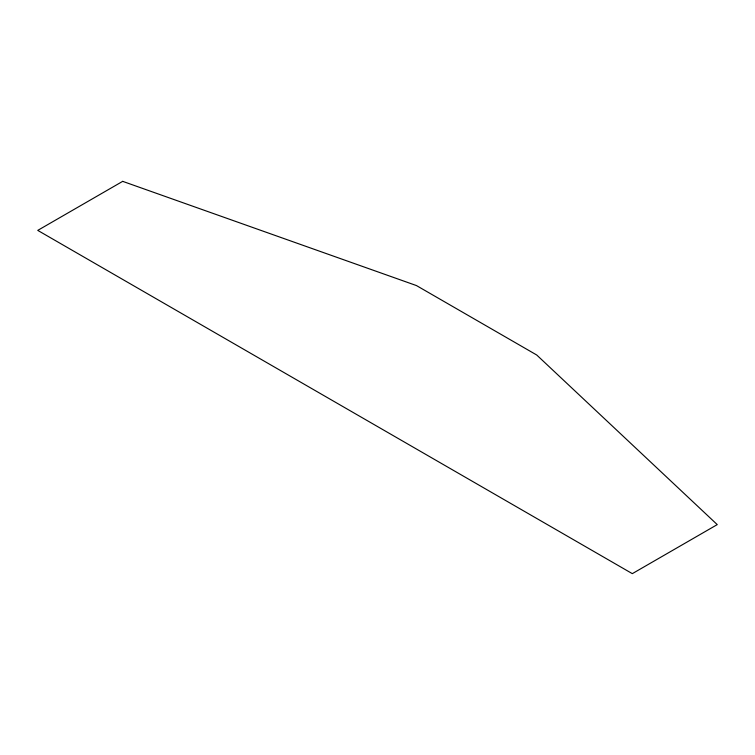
<?xml version="1.0" encoding="UTF-8"?>
<svg xmlns="http://www.w3.org/2000/svg" width="755" height="755" viewBox="0 0 755 755"><rect width="100%" height="100%" fill="white"/><g stroke="black" fill="none" stroke-linecap="round" stroke-linejoin="round"><path stroke-width="1.13" d="M122.688 181.351L37.75 230.388L632.312 573.649L717.25 524.612L536.73 355.01L416.458 285.569L122.688 181.351"/></g></svg>
